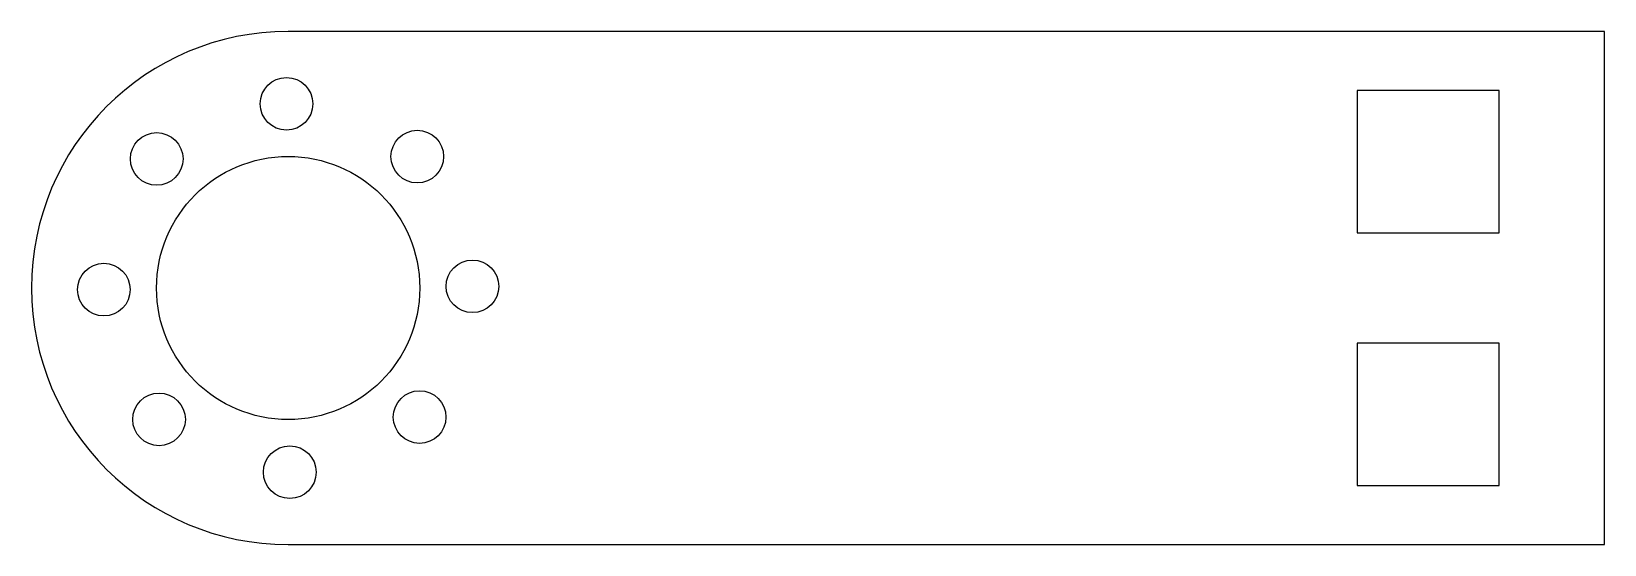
# Model space of a CAD drawing. Header units: millimetres. Extents: x -15.5 to 44.3, y -7.5 to 12.
import ezdxf

# ---------------------------------------------------------------- set-up
doc = ezdxf.new("R2010")
doc.units = ezdxf.units.MM

msp = doc.modelspace()

# ---------------------------------------------------------------- linework, layer by layer
at = {"color": 7, "linetype": 'Continuous', "lineweight": 25}
for p, q in [((44.251, 12.042), (-5.749, 12.042)), ((44.251, -7.458), (44.251, 12.042)), ((34.851, 9.792), (34.851, 4.392)), ((40.251, 9.792), (34.851, 9.792)), ((40.251, 4.392), (40.251, 9.792)), ((34.851, 4.392), (40.251, 4.392)), ((34.851, 0.192), (34.851, -5.208)), ((40.251, 0.192), (34.851, 0.192)), ((40.251, -5.208), (40.251, 0.192)), ((34.851, -5.208), (40.251, -5.208)), ((-5.749, -7.458), (44.251, -7.458))]:
    msp.add_line(p, q, dxfattribs=at)
for centre, radius in [((-5.812, 9.292), 1), ((-10.743, 7.198), 1), ((-0.844, 7.286), 1), ((-5.749, 2.292), 5), ((-12.749, 2.23), 1), ((1.251, 2.355), 1), ((-10.654, -2.701), 1), ((-0.755, -2.613), 1), ((-5.687, -4.708), 1)]:
    msp.add_circle(centre, radius, dxfattribs=at)
msp.add_arc((-5.749, 2.292), 9.75, 90, 270, dxfattribs=at)

doc.saveas('drawing.dxf')
